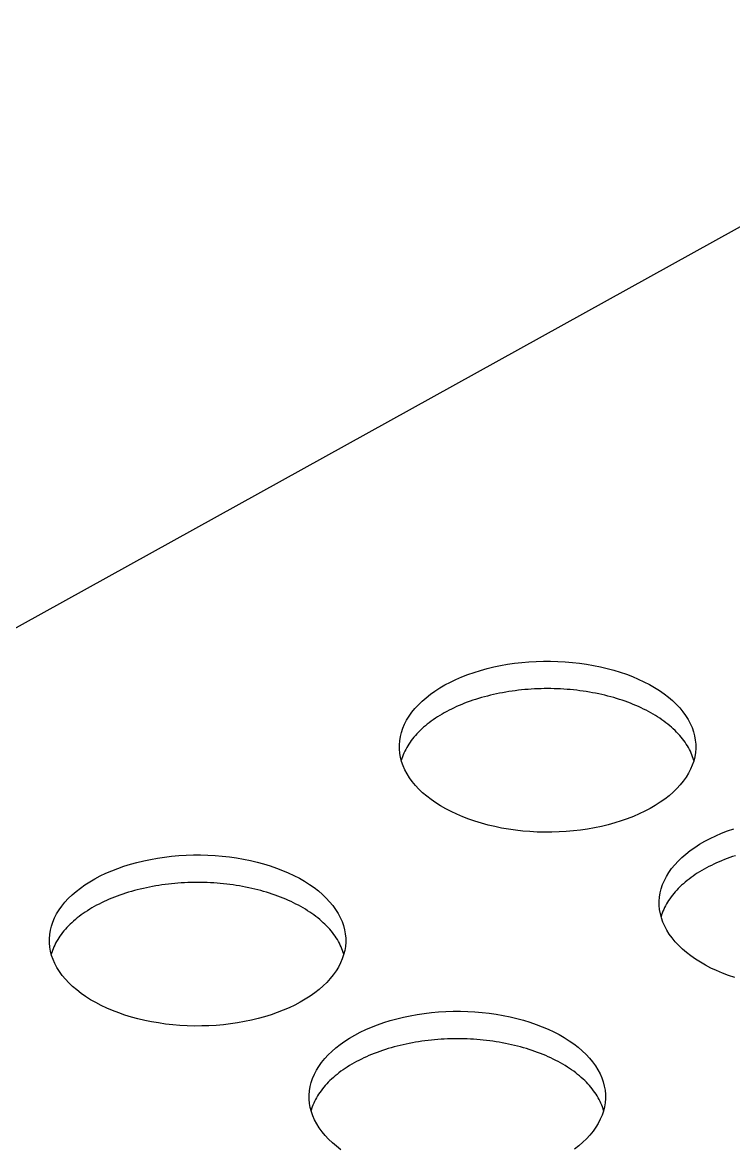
# Model space of a CAD drawing. Extents: x 2.5 to 24.6, y 0.9 to 36.2.
# Drawn here: x 9.585 to 12.224, y 11.437 to 15.616 of the extents above; entities that cross this region are included whole.
import ezdxf

# ---------------------------------------------------------------- set-up
doc = ezdxf.new("R2010")
doc.units = 0
doc.layers.get('0').update_dxf_attribs({"linetype": 'CONTINUOUS'})
doc.layers.add('RAILS', color=254, linetype='CONTINUOUS')

# ---------------------------------------------------------------- blocks, each defined once
blk = doc.blocks.new('A$C41153C96')
at = {"color": 0, "linetype": 'CONTINUOUS', "extrusion": (1e-16, 0.816497, 0.57735)}
blk.add_line((7.5778, 9.5036), (1.3796, 6.0712), dxfattribs=at)
at = {"color": 0, "linetype": 'CONTINUOUS'}
for points in [[(5.0915, 6.1529, 0), (5.0716, 6.1424, 0), (5.0508, 6.1325, 0), (5.0292, 6.1231, 0), (5.0068, 6.1144, 0), (4.9837, 6.1064, 0), (4.9599, 6.099, 0), (4.9356, 6.0923, 0), (4.9107, 6.0862, 0), (4.8853, 6.0809, 0), (4.8595, 6.0764, 0), (4.8333, 6.0725, 0), (4.8069, 6.0694, 0), (4.7802, 6.0671, 0), (4.7533, 6.0655, 0), (4.7264, 6.0647, 0), (4.6994, 6.0646, 0), (4.6724, 6.0653, 0), (4.6455, 6.0668, 0), (4.6188, 6.069, 0), (4.5923, 6.072, 0), (4.5661, 6.0757, 0), (4.5402, 6.0802, 0), (4.5148, 6.0854, 0), (4.4898, 6.0913, 0), (4.4654, 6.0979, 0), (4.4415, 6.1052, 0), (4.4183, 6.1132, 0), (4.3958, 6.1218, 0), (4.3741, 6.131, 0), (4.3531, 6.1409, 0), (4.3331, 6.1513, 0), (4.3139, 6.1623, 0), (4.2957, 6.1738, 0), (4.2785, 6.1858, 0), (4.2623, 6.1983, 0), (4.2473, 6.2112, 0), (4.2333, 6.2245, 0), (4.2205, 6.2383, 0), (4.2088, 6.2523, 0), (4.1984, 6.2667, 0), (4.1892, 6.2814, 0), (4.1813, 6.2963, 0), (4.1746, 6.3114, 0), (4.1693, 6.3266, 0), (4.1652, 6.3421, 0), (4.1625, 6.3575, 0), (4.1611, 6.3731, 0), (4.1609, 6.3887, 0), (4.1622, 6.4043, 0), (4.1647, 6.4198, 0), (4.1686, 6.4352, 0), (4.1738, 6.4505, 0), (4.1802, 6.4656, 0), (4.1879, 6.4806, 0), (4.197, 6.4953, 0), (4.2072, 6.5097, 0), (4.2186, 6.5238, 0), (4.2313, 6.5376, 0), (4.2451, 6.551, 0), (4.26, 6.564, 0), (4.276, 6.5765, 0), (4.293, 6.5886, 0), (4.3111, 6.6002, 0), (4.3301, 6.6113, 0), (4.35, 6.6218, 0), (4.3708, 6.6317, 0), (4.3925, 6.641, 0), (4.4149, 6.6497, 0), (4.438, 6.6578, 0), (4.4617, 6.6652, 0), (4.4861, 6.6719, 0), (4.511, 6.6779, 0), (4.5364, 6.6832, 0), (4.5622, 6.6878, 0), (4.5883, 6.6917, 0), (4.6148, 6.6947, 0), (4.6415, 6.6971, 0), (4.6683, 6.6987, 0), (4.6953, 6.6995, 0), (4.7223, 6.6996, 0), (4.7493, 6.6989, 0), (4.7761, 6.6974, 0), (4.8029, 6.6951, 0), (4.8293, 6.6922, 0), (4.8556, 6.6884, 0), (4.8814, 6.684, 0), (4.9069, 6.6788, 0), (4.9318, 6.6729, 0), (4.9563, 6.6662, 0), (4.9802, 6.6589, 0), (5.0034, 6.651, 0), (5.0259, 6.6424, 0), (5.0476, 6.6331, 0), (5.0685, 6.6233, 0), (5.0886, 6.6129, 0), (5.1078, 6.6019, 0), (5.126, 6.5904, 0), (5.1432, 6.5784, 0), (5.1593, 6.5659, 0), (5.1744, 6.553, 0), (5.1884, 6.5396, 0), (5.2012, 6.5259, 0), (5.2128, 6.5118, 0), (5.2232, 6.4975, 0), (5.2324, 6.4828, 0), (5.2404, 6.4679, 0), (5.247, 6.4528, 0), (5.2524, 6.4375, 0), (5.2564, 6.4221, 0), (5.2592, 6.4066, 0), (5.2606, 6.391, 0), (5.2607, 6.3755, 0), (5.2595, 6.3599, 0), (5.2569, 6.3444, 0), (5.2531, 6.3289, 0), (5.2479, 6.3137, 0), (5.2414, 6.2985, 0), (5.2337, 6.2836, 0), (5.2247, 6.2689, 0), (5.2145, 6.2545, 0), (5.203, 6.2404, 0), (5.1904, 6.2266, 0), (5.1766, 6.2132, 0), (5.1617, 6.2002, 0), (5.1457, 6.1876, 0), (5.1286, 6.1756, 0), (5.1106, 6.164, 0), (5.0915, 6.1529, 0)], [(5.2537, 6.3311, 0), (5.2516, 6.3379, 0), (5.2493, 6.3448, 0), (5.2467, 6.3516, 0), (5.2438, 6.3584, 0), (5.2407, 6.3652, 0), (5.2373, 6.3719, 0), (5.2337, 6.3786, 0), (5.2298, 6.3852, 0), (5.2256, 6.3918, 0), (5.2213, 6.3983, 0), (5.2166, 6.4047, 0), (5.2118, 6.4111, 0), (5.2066, 6.4175, 0), (5.2013, 6.4238, 0), (5.1957, 6.4299, 0), (5.1898, 6.4361, 0), (5.1838, 6.4421, 0), (5.1775, 6.4481, 0), (5.1709, 6.454, 0), (5.1642, 6.4598, 0), (5.1572, 6.4655, 0), (5.15, 6.4711, 0), (5.1426, 6.4767, 0), (5.135, 6.4821, 0), (5.1272, 6.4875, 0), (5.1192, 6.4927, 0), (5.111, 6.4979, 0), (5.1026, 6.5029, 0), (5.094, 6.5078, 0), (5.0852, 6.5126, 0), (5.0763, 6.5173, 0), (5.0671, 6.5219, 0), (5.0578, 6.5264, 0), (5.0483, 6.5308, 0), (5.0387, 6.535, 0), (5.0289, 6.5391, 0), (5.0189, 6.5431, 0), (5.0088, 6.5469, 0), (4.9986, 6.5506, 0), (4.9882, 6.5542, 0), (4.9776, 6.5577, 0), (4.967, 6.561, 0), (4.9562, 6.5642, 0), (4.9453, 6.5673, 0), (4.9343, 6.5702, 0), (4.9232, 6.5729, 0), (4.912, 6.5756, 0), (4.9006, 6.5781, 0), (4.8892, 6.5804, 0), (4.8777, 6.5826, 0), (4.8661, 6.5846, 0), (4.8545, 6.5865, 0), (4.8428, 6.5883, 0), (4.831, 6.5899, 0), (4.8191, 6.5914, 0), (4.8072, 6.5926, 0), (4.7953, 6.5938, 0), (4.7833, 6.5948, 0), (4.7713, 6.5956, 0), (4.7592, 6.5963, 0), (4.7471, 6.5969, 0), (4.735, 6.5973, 0), (4.7229, 6.5975, 0), (4.7108, 6.5976, 0), (4.6987, 6.5975, 0), (4.6866, 6.5973, 0), (4.6745, 6.5969, 0), (4.6624, 6.5963, 0), (4.6504, 6.5956, 0), (4.6384, 6.5948, 0), (4.6264, 6.5938, 0), (4.6144, 6.5926, 0), (4.6025, 6.5914, 0), (4.5907, 6.5899, 0), (4.5789, 6.5883, 0), (4.5672, 6.5865, 0), (4.5555, 6.5846, 0), (4.5439, 6.5826, 0), (4.5324, 6.5804, 0), (4.521, 6.5781, 0), (4.5097, 6.5756, 0), (4.4985, 6.5729, 0), (4.4874, 6.5702, 0), (4.4763, 6.5673, 0), (4.4654, 6.5642, 0), (4.4547, 6.561, 0), (4.444, 6.5577, 0), (4.4335, 6.5542, 0), (4.4231, 6.5506, 0), (4.4128, 6.5469, 0), (4.4027, 6.5431, 0), (4.3928, 6.5391, 0), (4.383, 6.535, 0), (4.3733, 6.5308, 0), (4.3639, 6.5264, 0), (4.3545, 6.5219, 0), (4.3454, 6.5173, 0), (4.3364, 6.5126, 0), (4.3277, 6.5078, 0), (4.3191, 6.5029, 0), (4.3106, 6.4979, 0), (4.3024, 6.4927, 0), (4.2944, 6.4875, 0), (4.2866, 6.4821, 0), (4.279, 6.4767, 0), (4.2716, 6.4711, 0), (4.2644, 6.4655, 0), (4.2575, 6.4598, 0), (4.2507, 6.454, 0), (4.2442, 6.4481, 0), (4.2379, 6.4421, 0), (4.2318, 6.4361, 0), (4.226, 6.4299, 0), (4.2204, 6.4238, 0), (4.215, 6.4175, 0), (4.2099, 6.4111, 0), (4.205, 6.4047, 0), (4.2004, 6.3983, 0), (4.196, 6.3918, 0), (4.1919, 6.3852, 0), (4.188, 6.3786, 0), (4.1844, 6.3719, 0), (4.181, 6.3652, 0), (4.1779, 6.3584, 0), (4.175, 6.3516, 0), (4.1724, 6.3448, 0), (4.17, 6.3379, 0), (4.168, 6.3311, 0)], [(5.4057, 5.5249, 0), (5.3825, 5.5328, 0), (5.36, 5.5414, 0), (5.3382, 5.5507, 0), (5.3173, 5.5605, 0), (5.2972, 5.5709, 0), (5.2781, 5.5819, 0), (5.2599, 5.5934, 0), (5.2427, 5.6054, 0), (5.2265, 5.6179, 0), (5.2114, 5.6308, 0), (5.1974, 5.6442, 0), (5.1846, 5.6579, 0), (5.173, 5.672, 0), (5.1626, 5.6864, 0), (5.1534, 5.701, 0), (5.1455, 5.7159, 0), (5.1388, 5.731, 0), (5.1334, 5.7463, 0), (5.1294, 5.7617, 0), (5.1266, 5.7772, 0), (5.1252, 5.7928, 0), (5.1251, 5.8083, 0), (5.1263, 5.8239, 0), (5.1289, 5.8394, 0), (5.1327, 5.8548, 0), (5.1379, 5.8701, 0), (5.1444, 5.8853, 0), (5.1521, 5.9002, 0), (5.1611, 5.9149, 0), (5.1714, 5.9293, 0), (5.1828, 5.9434, 0), (5.1954, 5.9572, 0), (5.2092, 5.9706, 0), (5.2241, 5.9836, 0), (5.2401, 5.9962, 0), (5.2572, 6.0082, 0), (5.2752, 6.0198, 0), (5.2943, 6.0309, 0), (5.3142, 6.0414, 0), (5.335, 6.0513, 0), (5.3566, 6.0607, 0), (5.379, 6.0694, 0), (5.4021, 6.0774, 0)], [(3.7925, 5.4335, 0), (3.7726, 5.423, 0), (3.7518, 5.4131, 0), (3.7301, 5.4038, 0), (3.7077, 5.3951, 0), (3.6846, 5.387, 0), (3.6609, 5.3796, 0), (3.6365, 5.3729, 0), (3.6116, 5.3669, 0), (3.5862, 5.3616, 0), (3.5604, 5.357, 0), (3.5343, 5.3531, 0), (3.5078, 5.3501, 0), (3.4811, 5.3477, 0), (3.4543, 5.3461, 0), (3.4273, 5.3453, 0), (3.4003, 5.3452, 0), (3.3733, 5.346, 0), (3.3465, 5.3474, 0), (3.3198, 5.3496, 0), (3.2933, 5.3526, 0), (3.267, 5.3564, 0), (3.2412, 5.3608, 0), (3.2157, 5.366, 0), (3.1908, 5.3719, 0), (3.1663, 5.3785, 0), (3.1425, 5.3858, 0), (3.1193, 5.3938, 0), (3.0968, 5.4024, 0), (3.075, 5.4117, 0), (3.0541, 5.4215, 0), (3.034, 5.4319, 0), (3.0149, 5.4429, 0), (2.9966, 5.4544, 0), (2.9794, 5.4664, 0), (2.9633, 5.4789, 0), (2.9482, 5.4918, 0), (2.9342, 5.5052, 0), (2.9214, 5.5189, 0), (2.9098, 5.533, 0), (2.8994, 5.5473, 0), (2.8902, 5.562, 0), (2.8822, 5.5769, 0), (2.8756, 5.592, 0), (2.8702, 5.6073, 0), (2.8662, 5.6227, 0), (2.8634, 5.6382, 0), (2.862, 5.6537, 0), (2.8619, 5.6693, 0), (2.8631, 5.6849, 0), (2.8657, 5.7004, 0), (2.8695, 5.7158, 0), (2.8747, 5.7311, 0), (2.8812, 5.7463, 0), (2.8889, 5.7612, 0), (2.8979, 5.7759, 0), (2.9082, 5.7903, 0), (2.9196, 5.8044, 0), (2.9322, 5.8182, 0), (2.946, 5.8316, 0), (2.9609, 5.8446, 0), (2.9769, 5.8571, 0), (2.994, 5.8692, 0), (3.012, 5.8808, 0), (3.0311, 5.8919, 0), (3.051, 5.9024, 0), (3.0718, 5.9123, 0), (3.0934, 5.9216, 0), (3.1158, 5.9304, 0), (3.1389, 5.9384, 0), (3.1627, 5.9458, 0), (3.187, 5.9525, 0), (3.2119, 5.9585, 0), (3.2373, 5.9639, 0), (3.2631, 5.9684, 0), (3.2893, 5.9723, 0), (3.3157, 5.9754, 0), (3.3424, 5.9777, 0), (3.3693, 5.9793, 0), (3.3963, 5.9801, 0), (3.4232, 5.9802, 0), (3.4502, 5.9795, 0), (3.4771, 5.978, 0), (3.5038, 5.9758, 0), (3.5303, 5.9728, 0), (3.5565, 5.9691, 0), (3.5824, 5.9646, 0), (3.6078, 5.9594, 0), (3.6328, 5.9535, 0), (3.6572, 5.9469, 0), (3.6811, 5.9396, 0), (3.7043, 5.9316, 0), (3.7268, 5.923, 0), (3.7485, 5.9138, 0), (3.7695, 5.9039, 0), (3.7896, 5.8935, 0), (3.8087, 5.8825, 0), (3.8269, 5.871, 0), (3.8441, 5.859, 0), (3.8603, 5.8465, 0), (3.8754, 5.8336, 0), (3.8893, 5.8202, 0), (3.9021, 5.8065, 0), (3.9138, 5.7925, 0), (3.9242, 5.7781, 0), (3.9334, 5.7634, 0), (3.9413, 5.7485, 0), (3.948, 5.7334, 0), (3.9533, 5.7182, 0), (3.9574, 5.7027, 0), (3.9601, 5.6872, 0), (3.9616, 5.6717, 0), (3.9617, 5.6561, 0), (3.9604, 5.6405, 0), (3.9579, 5.625, 0), (3.954, 5.6096, 0), (3.9489, 5.5943, 0), (3.9424, 5.5792, 0), (3.9347, 5.5642, 0), (3.9257, 5.5495, 0), (3.9154, 5.5351, 0), (3.904, 5.521, 0), (3.8913, 5.5072, 0), (3.8775, 5.4938, 0), (3.8626, 5.4808, 0), (3.8466, 5.4683, 0), (3.8296, 5.4562, 0), (3.8115, 5.4446, 0), (3.7925, 5.4335, 0)], [(5.4082, 5.9773, 0), (5.3976, 5.9739, 0), (5.3872, 5.9703, 0), (5.377, 5.9666, 0), (5.3669, 5.9627, 0), (5.3569, 5.9587, 0), (5.3471, 5.9546, 0), (5.3375, 5.9504, 0), (5.328, 5.946, 0), (5.3187, 5.9416, 0), (5.3095, 5.937, 0), (5.3006, 5.9323, 0), (5.2918, 5.9275, 0), (5.2832, 5.9225, 0), (5.2748, 5.9175, 0), (5.2666, 5.9124, 0), (5.2586, 5.9071, 0), (5.2508, 5.9018, 0), (5.2432, 5.8963, 0), (5.2358, 5.8908, 0), (5.2286, 5.8852, 0), (5.2216, 5.8794, 0), (5.2149, 5.8736, 0), (5.2084, 5.8677, 0), (5.202, 5.8618, 0), (5.196, 5.8557, 0), (5.1902, 5.8496, 0), (5.1845, 5.8434, 0), (5.1792, 5.8371, 0), (5.1741, 5.8308, 0), (5.1692, 5.8244, 0), (5.1646, 5.8179, 0), (5.1602, 5.8114, 0), (5.156, 5.8048, 0), (5.1521, 5.7982, 0), (5.1485, 5.7915, 0), (5.1451, 5.7848, 0), (5.142, 5.7781, 0), (5.1391, 5.7713, 0), (5.1365, 5.7644, 0), (5.1342, 5.7576, 0), (5.1321, 5.7507, 0)], [(3.9546, 5.6117, 0), (3.9526, 5.6186, 0), (3.9502, 5.6254, 0), (3.9476, 5.6323, 0), (3.9447, 5.6391, 0), (3.9416, 5.6458, 0), (3.9383, 5.6525, 0), (3.9346, 5.6592, 0), (3.9307, 5.6658, 0), (3.9266, 5.6724, 0), (3.9222, 5.6789, 0), (3.9176, 5.6854, 0), (3.9127, 5.6918, 0), (3.9076, 5.6981, 0), (3.9022, 5.7044, 0), (3.8966, 5.7106, 0), (3.8908, 5.7167, 0), (3.8847, 5.7228, 0), (3.8784, 5.7287, 0), (3.8719, 5.7346, 0), (3.8651, 5.7404, 0), (3.8582, 5.7462, 0), (3.851, 5.7518, 0), (3.8436, 5.7573, 0), (3.836, 5.7628, 0), (3.8282, 5.7681, 0), (3.8202, 5.7733, 0), (3.812, 5.7785, 0), (3.8035, 5.7835, 0), (3.795, 5.7885, 0), (3.7862, 5.7933, 0), (3.7772, 5.798, 0), (3.7681, 5.8026, 0), (3.7588, 5.807, 0), (3.7493, 5.8114, 0), (3.7396, 5.8156, 0), (3.7298, 5.8197, 0), (3.7199, 5.8237, 0), (3.7098, 5.8275, 0), (3.6995, 5.8313, 0), (3.6891, 5.8349, 0), (3.6786, 5.8383, 0), (3.6679, 5.8416, 0), (3.6572, 5.8448, 0), (3.6463, 5.8479, 0), (3.6353, 5.8508, 0), (3.6241, 5.8536, 0), (3.6129, 5.8562, 0), (3.6016, 5.8587, 0), (3.5902, 5.861, 0), (3.5787, 5.8632, 0), (3.5671, 5.8653, 0), (3.5554, 5.8672, 0), (3.5437, 5.8689, 0), (3.5319, 5.8705, 0), (3.5201, 5.872, 0), (3.5082, 5.8733, 0), (3.4962, 5.8744, 0), (3.4842, 5.8754, 0), (3.4722, 5.8763, 0), (3.4602, 5.877, 0), (3.4481, 5.8775, 0), (3.436, 5.8779, 0), (3.4239, 5.8781, 0), (3.4118, 5.8782, 0), (3.3997, 5.8781, 0), (3.3876, 5.8779, 0), (3.3755, 5.8775, 0), (3.3634, 5.877, 0), (3.3514, 5.8763, 0), (3.3393, 5.8754, 0), (3.3273, 5.8744, 0), (3.3154, 5.8733, 0), (3.3035, 5.872, 0), (3.2916, 5.8705, 0), (3.2799, 5.8689, 0), (3.2681, 5.8672, 0), (3.2565, 5.8653, 0), (3.2449, 5.8632, 0), (3.2334, 5.861, 0), (3.222, 5.8587, 0), (3.2107, 5.8562, 0), (3.1994, 5.8536, 0), (3.1883, 5.8508, 0), (3.1773, 5.8479, 0), (3.1664, 5.8448, 0), (3.1556, 5.8416, 0), (3.145, 5.8383, 0), (3.1344, 5.8349, 0), (3.124, 5.8313, 0), (3.1138, 5.8275, 0), (3.1037, 5.8237, 0), (3.0937, 5.8197, 0), (3.0839, 5.8156, 0), (3.0743, 5.8114, 0), (3.0648, 5.807, 0), (3.0555, 5.8026, 0), (3.0463, 5.798, 0), (3.0374, 5.7933, 0), (3.0286, 5.7885, 0), (3.02, 5.7835, 0), (3.0116, 5.7785, 0), (3.0034, 5.7733, 0), (2.9954, 5.7681, 0), (2.9876, 5.7628, 0), (2.98, 5.7573, 0), (2.9726, 5.7518, 0), (2.9654, 5.7462, 0), (2.9584, 5.7404, 0), (2.9517, 5.7346, 0), (2.9451, 5.7287, 0), (2.9388, 5.7228, 0), (2.9328, 5.7167, 0), (2.927, 5.7106, 0), (2.9213, 5.7044, 0), (2.916, 5.6981, 0), (2.9109, 5.6918, 0), (2.906, 5.6854, 0), (2.9013, 5.6789, 0), (2.897, 5.6724, 0), (2.8928, 5.6658, 0), (2.8889, 5.6592, 0), (2.8853, 5.6525, 0), (2.8819, 5.6458, 0), (2.8788, 5.6391, 0), (2.876, 5.6323, 0), (2.8733, 5.6254, 0), (2.871, 5.6186, 0), (2.8689, 5.6117, 0)], [(3.9436, 4.8861, 0), (3.9274, 4.8986, 0), (3.9124, 4.9115, 0), (3.8984, 4.9248, 0), (3.8856, 4.9385, 0), (3.8739, 4.9526, 0), (3.8635, 4.967, 0), (3.8543, 4.9816, 0), (3.8464, 4.9965, 0), (3.8397, 5.0116, 0), (3.8344, 5.0269, 0), (3.8303, 5.0423, 0), (3.8276, 5.0578, 0), (3.8262, 5.0734, 0), (3.8261, 5.089, 0), (3.8273, 5.1045, 0), (3.8298, 5.1201, 0), (3.8337, 5.1355, 0), (3.8389, 5.1508, 0), (3.8453, 5.1659, 0), (3.8531, 5.1808, 0), (3.8621, 5.1955, 0), (3.8723, 5.21, 0), (3.8838, 5.2241, 0), (3.8964, 5.2378, 0), (3.9102, 5.2512, 0), (3.9251, 5.2642, 0), (3.9411, 5.2768, 0), (3.9581, 5.2889, 0), (3.9762, 5.3005, 0), (3.9952, 5.3115, 0), (4.0152, 5.322, 0), (4.036, 5.332, 0), (4.0576, 5.3413, 0), (4.08, 5.35, 0), (4.1031, 5.3581, 0), (4.1268, 5.3655, 0), (4.1512, 5.3722, 0), (4.1761, 5.3782, 0), (4.2015, 5.3835, 0), (4.2273, 5.3881, 0), (4.2534, 5.3919, 0), (4.2799, 5.395, 0), (4.3066, 5.3974, 0), (4.3335, 5.399, 0), (4.3604, 5.3998, 0), (4.3874, 5.3998, 0), (4.4144, 5.3991, 0), (4.4413, 5.3976, 0), (4.468, 5.3954, 0), (4.4945, 5.3924, 0), (4.5207, 5.3887, 0), (4.5465, 5.3842, 0), (4.572, 5.379, 0), (4.597, 5.3731, 0), (4.6214, 5.3665, 0), (4.6453, 5.3592, 0), (4.6685, 5.3513, 0), (4.691, 5.3426, 0), (4.7127, 5.3334, 0), (4.7336, 5.3236, 0), (4.7537, 5.3131, 0), (4.7729, 5.3022, 0), (4.7911, 5.2907, 0), (4.8083, 5.2786, 0), (4.8244, 5.2662, 0), (4.8395, 5.2532, 0), (4.8535, 5.2399, 0), (4.8663, 5.2262, 0), (4.8779, 5.2121, 0), (4.8883, 5.1977, 0), (4.8975, 5.1831, 0), (4.9055, 5.1682, 0), (4.9121, 5.1531, 0), (4.9175, 5.1378, 0), (4.9215, 5.1224, 0), (4.9243, 5.1069, 0), (4.9257, 5.0913, 0), (4.9258, 5.0757, 0), (4.9246, 5.0602, 0), (4.922, 5.0446, 0), (4.9182, 5.0292, 0), (4.913, 5.0139, 0), (4.9066, 4.9988, 0), (4.8988, 4.9839, 0), (4.8898, 4.9692, 0), (4.8796, 4.9547, 0), (4.8681, 4.9406, 0), (4.8555, 4.9269, 0), (4.8417, 4.9135, 0), (4.8268, 4.9005, 0), (4.8108, 4.8879, 0)], [(4.9188, 5.0313, 0), (4.9167, 5.0382, 0), (4.9144, 5.0451, 0), (4.9118, 5.0519, 0), (4.9089, 5.0587, 0), (4.9058, 5.0655, 0), (4.9024, 5.0722, 0), (4.8988, 5.0788, 0), (4.8949, 5.0855, 0), (4.8908, 5.092, 0), (4.8864, 5.0986, 0), (4.8817, 5.105, 0), (4.8769, 5.1114, 0), (4.8717, 5.1178, 0), (4.8664, 5.124, 0), (4.8608, 5.1302, 0), (4.8549, 5.1364, 0), (4.8489, 5.1424, 0), (4.8426, 5.1484, 0), (4.8361, 5.1543, 0), (4.8293, 5.1601, 0), (4.8223, 5.1658, 0), (4.8152, 5.1714, 0), (4.8078, 5.177, 0), (4.8002, 5.1824, 0), (4.7923, 5.1877, 0), (4.7843, 5.193, 0), (4.7761, 5.1981, 0), (4.7677, 5.2032, 0), (4.7591, 5.2081, 0), (4.7503, 5.2129, 0), (4.7414, 5.2176, 0), (4.7322, 5.2222, 0), (4.7229, 5.2267, 0), (4.7134, 5.231, 0), (4.7038, 5.2352, 0), (4.694, 5.2394, 0), (4.684, 5.2433, 0), (4.6739, 5.2472, 0), (4.6637, 5.2509, 0), (4.6533, 5.2545, 0), (4.6428, 5.258, 0), (4.6321, 5.2613, 0), (4.6213, 5.2645, 0), (4.6104, 5.2675, 0), (4.5994, 5.2704, 0), (4.5883, 5.2732, 0), (4.5771, 5.2758, 0), (4.5658, 5.2783, 0), (4.5543, 5.2807, 0), (4.5428, 5.2829, 0), (4.5312, 5.2849, 0), (4.5196, 5.2868, 0), (4.5079, 5.2886, 0), (4.4961, 5.2902, 0), (4.4842, 5.2916, 0), (4.4723, 5.2929, 0), (4.4604, 5.2941, 0), (4.4484, 5.2951, 0), (4.4364, 5.2959, 0), (4.4243, 5.2966, 0), (4.4123, 5.2971, 0), (4.4002, 5.2975, 0), (4.388, 5.2978, 0), (4.3759, 5.2978, 0), (4.3638, 5.2978, 0), (4.3517, 5.2975, 0), (4.3396, 5.2971, 0), (4.3275, 5.2966, 0), (4.3155, 5.2959, 0), (4.3035, 5.2951, 0), (4.2915, 5.2941, 0), (4.2795, 5.2929, 0), (4.2676, 5.2916, 0), (4.2558, 5.2902, 0), (4.244, 5.2886, 0), (4.2323, 5.2868, 0), (4.2206, 5.2849, 0), (4.2091, 5.2829, 0), (4.1975, 5.2807, 0), (4.1861, 5.2783, 0), (4.1748, 5.2758, 0), (4.1636, 5.2732, 0), (4.1525, 5.2704, 0), (4.1415, 5.2675, 0), (4.1306, 5.2645, 0), (4.1198, 5.2613, 0), (4.1091, 5.258, 0), (4.0986, 5.2545, 0), (4.0882, 5.2509, 0), (4.078, 5.2472, 0), (4.0678, 5.2433, 0), (4.0579, 5.2394, 0), (4.0481, 5.2352, 0), (4.0384, 5.231, 0), (4.029, 5.2267, 0), (4.0197, 5.2222, 0), (4.0105, 5.2176, 0), (4.0015, 5.2129, 0), (3.9928, 5.2081, 0), (3.9842, 5.2032, 0), (3.9758, 5.1981, 0), (3.9676, 5.193, 0), (3.9595, 5.1877, 0), (3.9517, 5.1824, 0), (3.9441, 5.177, 0), (3.9367, 5.1714, 0), (3.9295, 5.1658, 0), (3.9226, 5.1601, 0), (3.9158, 5.1543, 0), (3.9093, 5.1484, 0), (3.903, 5.1424, 0), (3.8969, 5.1364, 0), (3.8911, 5.1302, 0), (3.8855, 5.124, 0), (3.8801, 5.1178, 0), (3.875, 5.1114, 0), (3.8701, 5.105, 0), (3.8655, 5.0986, 0), (3.8611, 5.092, 0), (3.857, 5.0855, 0), (3.8531, 5.0788, 0), (3.8495, 5.0722, 0), (3.8461, 5.0655, 0), (3.843, 5.0587, 0), (3.8401, 5.0519, 0), (3.8375, 5.0451, 0), (3.8352, 5.0382, 0), (3.8331, 5.0313, 0)]]:
    blk.add_polyline3d(points, dxfattribs=at)

msp = doc.modelspace()

# ---------------------------------------------------------------- block references
at = {"layer": 'RAILS'}
msp.add_blockref('A$C41153C96', (6.8231, 6.546), dxfattribs=at)

doc.saveas('drawing.dxf')
